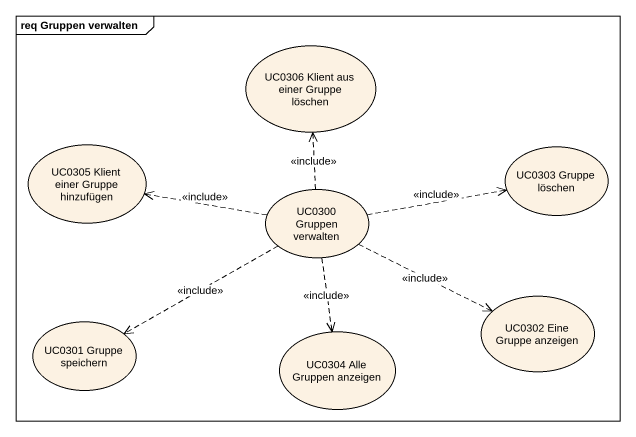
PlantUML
@startuml
mainframe req Gruppen verwalten
usecase "UC0306 Klient aus einer Gruppe löschen" as UC0306_Klient_aus_einer
usecase "UC0305 Klient einer Gruppe hinzufügen" as UC0305_Klient_einer_Gruppe
usecase "UC0303 Gruppe löschen" as UC0303_Gruppe_löschen
usecase "UC0300 Gruppen verwalten" as UC0300_Gruppen_verwalten
usecase "UC0302 Eine Gruppe anzeigen" as UC0302_Eine_Gruppe_anzeigen
usecase "UC0301 Gruppe speichern" as UC0301_Gruppe_speichern
usecase "UC0304 Alle Gruppen anzeigen" as UC0304_Alle_Gruppen_anzeigen
UC0300_Gruppen_verwalten .up.> UC0306_Klient_aus_einer : <<include>>
UC0300_Gruppen_verwalten .left.> UC0305_Klient_einer_Gruppe : <<include>>
UC0300_Gruppen_verwalten .right.> UC0303_Gruppe_löschen : <<include>>
UC0300_Gruppen_verwalten .right.> UC0302_Eine_Gruppe_anzeigen : <<include>>
UC0300_Gruppen_verwalten .left.> UC0301_Gruppe_speichern : <<include>>
UC0300_Gruppen_verwalten ..> UC0304_Alle_Gruppen_anzeigen : <<include>>
@enduml
